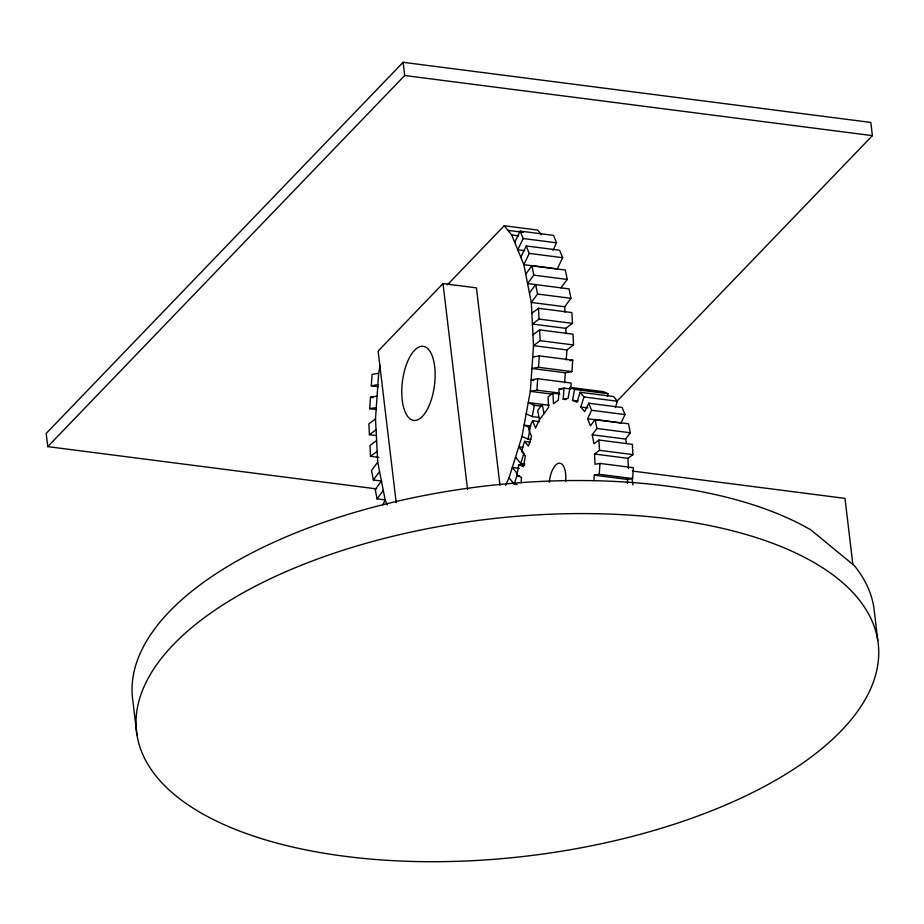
<?xml version="1.0" encoding="UTF-8"?>
<svg xmlns="http://www.w3.org/2000/svg" width="924" height="924" viewBox="0 0 924 924"><rect width="100%" height="100%" fill="white"/><g stroke="black" fill="none" stroke-linecap="round" stroke-linejoin="round"><path stroke-width="1.39" d="M376.657 409.586L369.704 408.685L370.489 397.262L377.096 396.084M378.251 386.729L371.286 385.839L372.083 374.416L378.678 373.238L380.134 365.361M387.191 504.851L385.158 499.896L377.72 462.139L375.502 418.942L378.678 373.238M521.055 482.871L521.436 477.419L516.851 475.398L518.838 464.691L524.405 465.407M505.486 485.285L509.055 477.812L521.991 436.428L530.33 391.337L536.925 390.171L537.722 378.736L571.136 383.033L570.836 387.318M538.519 367.313L539.304 355.89L572.718 360.187L571.921 371.61L565.326 372.788L531.924 368.491L538.519 367.313L571.921 371.61M570.94 389.027L563.975 388.126L559.136 388.992L558.362 400.092L553.488 403.73L552.956 393.243L559.909 394.144M565.996 399.584L563.213 399.226L563.975 388.126M564.633 382.79L565.326 372.788M566.216 359.933L566.909 349.942L573.55 344.975L572.995 334.176L539.593 329.88L532.952 334.846M593.901 480.572L594.282 475.167L599.226 474.278L632.64 478.574L633.39 467.717L599.988 463.421L595.033 464.298L594.513 454.031L599.491 450.311L632.894 454.608L632.374 444.34L598.96 440.043L593.982 443.763L592.215 434.788L596.881 428.482L595.114 419.508L628.528 423.804L630.295 432.779L625.617 439.085L626.507 443.578M599.226 474.278L599.988 463.421M627.408 483.529L627.685 479.464L632.64 478.574M530.884 439.478L528.101 439.119L530.18 427.847L524.081 425.156L531.034 426.045M539.223 417.475L532.27 416.574L534.349 405.301L528.251 402.61L549.191 405.278M607.461 396.419L607.969 393.682L603.488 391.707L570.085 387.41L568.052 398.359L563.213 399.226M615.43 407.519L617.394 401.247L613.571 396.558L580.168 392.261L577.026 402.31L572.534 400.335L574.566 389.397L570.085 387.41M530.145 442.088L524.578 441.372L521.506 451.212L525.398 455.994L523.423 466.701L518.838 464.691M517.036 484.546L514.252 484.188L517.486 473.85L512.289 467.463L519.242 468.364M524.901 464.033L520.72 463.502L523.954 453.153L518.757 446.766L522.926 447.308M588.703 403.211L591.591 410.279L587.548 418.745L620.963 423.042L625.005 414.576L622.118 407.507L588.703 403.211L584.661 411.677L580.838 406.999L583.98 396.95L580.168 392.261M382.767 504.92L385.158 499.896M514.726 242.377L520.12 231.081L553.522 235.377L556.571 242.816L552.968 250.346M520.12 231.081L523.157 238.519L517.763 249.815L524.728 250.704M520.813 257.253L526.206 245.957L559.609 250.254L562.647 257.692L557.264 268.976L523.85 264.68L511.677 234.939L504.192 225.756L447.366 284.846M526.206 245.957L529.244 253.395L523.85 264.68L531.3 302.448L533.506 345.645L530.33 391.337L552.598 394.202M539.512 421.702L532.559 420.801L528.597 429.094L531.554 436.313L528.482 446.153L524.578 441.372M552.956 393.243L548.082 396.893L548.613 407.38L539.466 419.739L535.516 428.02L532.559 420.801M377.72 462.139L371.483 470.547L373.354 479.995L381.704 481.069M373.354 479.995L379.579 471.575M525.71 274.128L531.935 265.708L565.349 270.004L567.209 279.441L560.984 287.861M381.439 481.011L375.213 489.431L377.073 498.868L385.423 499.942M531.935 265.708L533.806 275.144L527.569 283.564L569.068 288.889L570.928 298.325L564.703 306.733L564.98 312.139M377.073 498.868L383.298 490.459M529.429 293L535.666 284.592L537.525 294.028L531.3 302.448L564.703 306.733M595.114 419.508L590.448 425.814L587.548 418.745M616.458 401.767L872.395 135.643L870.812 122.43L403.107 62.301L46.2 433.414L47.771 446.627L376.749 488.923M47.771 446.627L404.677 75.514L403.107 62.301M499.965 485.262L476.426 287.861L443.012 283.564L378.124 351.051L396.2 502.668M375.502 418.942L368.861 423.897L369.415 434.696L376.38 435.597M369.415 434.696L376.056 429.741M531.843 313.248L538.484 308.281L571.898 312.578L572.453 323.377L565.811 328.343L532.397 324.047L539.038 319.08L572.453 323.377M376.611 440.54L369.97 445.507L370.524 456.306L378.875 457.38M370.524 456.306L377.165 451.339M573.55 344.975L540.147 340.679L533.506 345.645L566.909 349.942M594.513 454.031L627.916 458.327L632.894 454.608M371.286 385.839L377.881 384.661M532.709 357.068L539.304 355.89M570.073 360.66L572.718 360.187M369.704 408.685L376.299 407.507M537.722 378.736L531.127 379.914L533.91 380.272M404.677 75.514L872.395 135.643M504.192 225.756L537.595 230.053L541.348 234.638M507.934 230.353L523.25 232.317M511.677 234.939L518.641 235.839M523.157 238.519L556.571 242.816M529.244 253.395L562.647 257.692M533.806 275.144L567.209 279.441M537.525 294.028L570.928 298.325M574.566 389.397L607.969 393.682M559.136 388.992L561.919 389.351M536.925 390.171L559.205 393.035M583.98 396.95L617.394 401.247M572.534 400.335L578.112 401.051M580.838 406.999L587.803 407.888M591.591 410.279L625.005 414.576M534.349 405.301L541.314 406.202M370.489 397.262L373.273 397.62M596.881 428.482L630.295 432.779M592.215 434.788L625.617 439.085M632.617 471.078L844.998 498.382L852.875 564.46M594.282 475.167L627.685 479.464M516.851 475.398L519.646 475.756M526.16 413.883L532.27 416.574M521.991 436.428L528.101 439.119M515.523 457.114L520.72 463.502M509.055 477.812L514.252 484.188M544.04 413.559L542.238 404.389L537.664 410.568L539.466 419.739M877.8 640.494L873.861 607.449A373.469 169.554 -6.8 0 0 854.365 565.684L810.96 529.983A373.469 169.554 -6.8 0 0 381.912 504.954A373.469 169.554 -6.8 0 0 132.987 701.755L136.925 734.799M632.028 477.927L632.859 484.95M443.012 283.564L467.579 489.547M627.916 458.327L628.447 468.595M598.96 440.043L599.491 450.311M565.811 328.343L566.089 333.737M538.484 308.281L539.038 319.08M539.593 329.88L540.147 340.679M565.65 481.196A18.676 8.062 -82.7 0 0 554.874 465.927L552.91 468.988A18.676 8.062 -82.7 0 0 549.306 482.247M426.461 410.937A37.353 16.135 -82.7 0 0 427.142 348.094A37.353 16.135 -82.7 0 0 401.767 391.129A37.353 16.135 -82.7 0 0 426.461 410.937M264.195 839.466A373.469 169.554 -6.8 0 0 872.048 685.469A373.469 169.554 -6.8 0 0 385.851 537.999A373.469 169.554 -6.8 0 0 264.195 839.466"/></g></svg>
